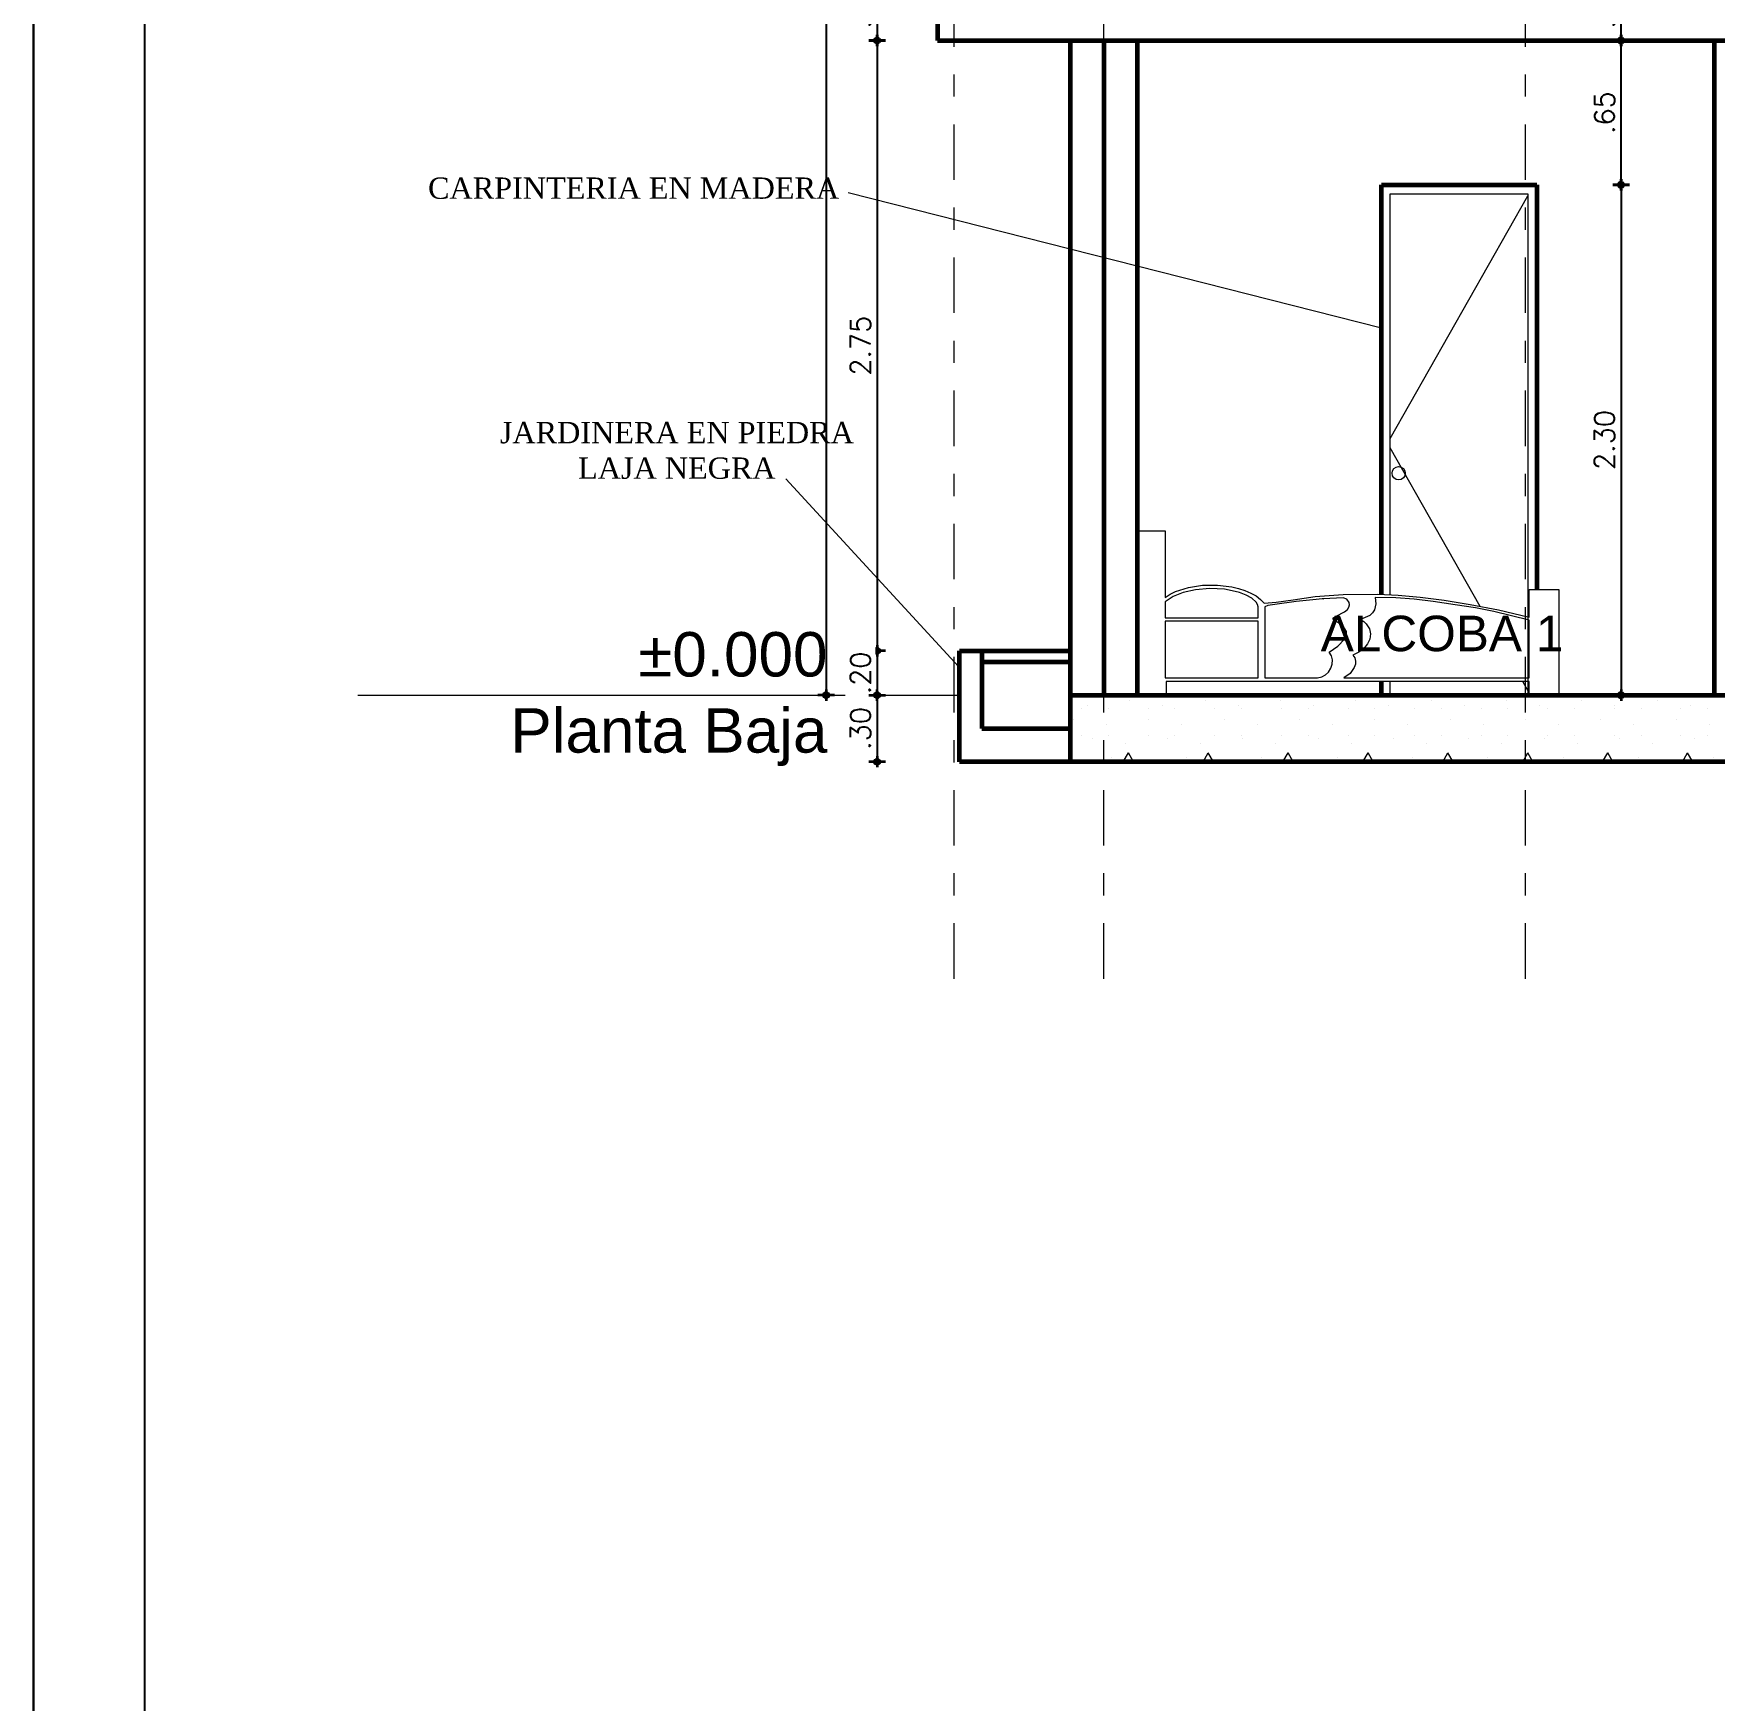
# Model space of a CAD drawing. Header units: metres. Extents: x -50 to 76, y -61 to 14.
# Drawn here: x 15.96 to 23.54, y -43.33 to -35.82 of the extents above; entities that cross this region are included whole.
import ezdxf

# ---------------------------------------------------------------- set-up
doc = ezdxf.new("R2010")
doc.units = ezdxf.units.M
doc.header["$MEASUREMENT"] = 0
doc.linetypes.add('CENTERX2', pattern=[4, 2.5, -0.5, 0.5, -0.5])
doc.linetypes.add('DASHDOT2', pattern=[0.5, 0.25, -0.125, 0, -0.125])
for name, color, linetype, lineweight in [('1 ACHURADO PLACAS', 45, 'Continuous', 15), ('1 CALCAS', 255, 'Continuous', 60), ('1 MUEBLES', 46, 'Continuous', 18), ('1 NIVELES', 145, 'Continuous', 18), ('1 PUERTAS', 251, 'Continuous', 18), ('1 TEXTOS', 4, 'Continuous', 20), ('COTAS', 251, 'Continuous', 35), ('EJES', 251, 'CENTERX2', 0)]:
    doc.layers.add(name, color=color, linetype=linetype, lineweight=lineweight)
doc.layers.add('TEXT', color=4, linetype='Continuous')
doc.styles.add('ARIAL', font='CENTURY.TTF')
doc.styles.add('cotas', font='romans.shx')
doc.styles.add('Estilo_Generado_1', font='arial.ttf')
doc.dimstyles.new('COT-50', dxfattribs={"dimscale": 0.5, "dimtxt": 0.18, "dimasz": 0.05, "dimexe": 0.08, "dimexo": 0.1, "dimgap": 0.06, "dimtad": 1, "dimzin": 4, "dimdsep": 46, "dimtxsty": 'cotas', "dimblk1": 'COTA', "dimblk2": 'COTA', "dimsah": 1, "dimcen": 0.09, "dimse1": 1, "dimse2": 1, "dimclrd": 256, "dimclre": 253, "dimclrt": 14, "dimadec": 0, "dimazin": 0, "dimtfac": 1, "dimtix": 1, "dimtmove": 0, "dimatfit": 3, "dimldrblk": 'COTA', "dimfxl": 1, "dimtfill": 1, "dimtfillclr": 256, "dimtolj": 1, "dimtzin": 12, "dimarcsym": 0})

# ---------------------------------------------------------------- blocks, each defined once
blk = doc.blocks.new('FORMATO')
for p, q in [((-116.3871, -41.2723), (-116.3871, -6.2723)), ((-116.3871, -6.2723), (-116.3871, -41.2723)), ((-116.3871, -6.2723), (-116.3871, -41.2723)), ((-115.8871, -6.7723), (-115.8871, -40.7723))]:
    blk.add_line(p, q)
blk = doc.blocks.new('COTA')
for p, q in [((-1, 0), (1, 0)), ((0, 1.5), (0, -1.5))]:
    blk.add_line(p, q)
blk.add_circle((0, 0), 0.5)
blk = doc.blocks.new('*D752')
at = {"layer": 'COTAS', "lineweight": -2, "transparency": 16777216}
blk.add_line((19.5324, -30.8213), (19.5324, -38.7713), dxfattribs=at)
at = {"layer": 'Defpoints', "color": 0, "transparency": 16777216}
for p in [(23.5338, -30.7963), (19.5324, -38.7963), (23.5338, -38.7963)]:
    blk.add_point(p, dxfattribs=at)
at = {"layer": 'COTAS', "lineweight": -2, "transparency": 16777216, "xscale": 0.025, "yscale": 0.025, "zscale": 0.025}
for p, rotation in [((19.5324, -30.7963), 90), ((19.5324, -38.7963), 270)]:
    blk.add_blockref('COTA', p, dxfattribs=dict(at, rotation=rotation))
at = {"layer": 'COTAS', "color": 14, "transparency": 16777216, "insert": (19.4574, -34.7963), "char_height": 0.09, "attachment_point": 5, "rotation": 90, "style": 'cotas', "bg_fill": 3, "box_fill_scale": 1.25, "bg_fill_color": 256, "bg_fill_true_color": 13158600, "bg_fill_transparency": 0}
blk.add_mtext('\\A1;8.00', dxfattribs=at)
blk = doc.blocks.new('*D757')
at = {"layer": 'COTAS', "lineweight": -2, "transparency": 16777216}
blk.add_line((19.7618, -35.5713), (19.7618, -35.8213), dxfattribs=at)
at = {"layer": 'Defpoints', "color": 0, "transparency": 16777216}
for p in [(20.0338, -35.5463), (20.0338, -35.8463)]:
    blk.add_point(p, dxfattribs=at)
at = {"layer": 'COTAS', "lineweight": -2, "transparency": 16777216, "xscale": 0.025, "yscale": 0.025, "zscale": 0.025}
for p, rotation in [((19.7618, -35.5463), 90), ((19.7618, -35.8463), 270)]:
    blk.add_blockref('COTA', p, dxfattribs=dict(at, rotation=rotation))
at = {"layer": 'COTAS', "color": 14, "transparency": 16777216, "insert": (19.6868, -35.6963), "char_height": 0.09, "attachment_point": 5, "rotation": 90, "style": 'cotas', "bg_fill": 3, "box_fill_scale": 1.25, "bg_fill_color": 256, "bg_fill_true_color": 13158600, "bg_fill_transparency": 0}
blk.add_mtext('\\A1;.30', dxfattribs=at)
at = {"layer": 'Defpoints', "color": 0, "transparency": 16777216}
blk.add_point((19.7618, -35.8463), dxfattribs=at)
blk = doc.blocks.new('*D758')
at = {"layer": 'COTAS', "lineweight": -2, "transparency": 16777216}
blk.add_line((19.7618, -35.8713), (19.7618, -38.5713), dxfattribs=at)
at = {"layer": 'Defpoints', "color": 0, "transparency": 16777216}
for p in [(20.0338, -35.8463), (19.7618, -38.5963), (20.1338, -38.5963)]:
    blk.add_point(p, dxfattribs=at)
at = {"layer": 'COTAS', "lineweight": -2, "transparency": 16777216, "xscale": 0.025, "yscale": 0.025, "zscale": 0.025}
for p, rotation in [((19.7618, -35.8463), 90), ((19.7618, -38.5963), 270)]:
    blk.add_blockref('COTA', p, dxfattribs=dict(at, rotation=rotation))
at = {"layer": 'COTAS', "color": 14, "transparency": 16777216, "insert": (19.6868, -37.2213), "char_height": 0.09, "attachment_point": 5, "rotation": 90, "style": 'cotas', "bg_fill": 3, "box_fill_scale": 1.25, "bg_fill_color": 256, "bg_fill_true_color": 13158600, "bg_fill_transparency": 0}
blk.add_mtext('\\A1;2.75', dxfattribs=at)
blk = doc.blocks.new('*D759')
at = {"layer": 'COTAS', "lineweight": -2, "transparency": 16777216}
blk.add_line((19.7618, -38.5963), (19.7618, -38.7963), dxfattribs=at)
at = {"layer": 'Defpoints', "color": 0, "transparency": 16777216}
for p in [(20.1338, -38.5963), (20.1338, -38.7963)]:
    blk.add_point(p, dxfattribs=at)
at = {"layer": 'COTAS', "color": 14, "transparency": 16777216, "insert": (19.6868, -38.6963), "char_height": 0.09, "attachment_point": 5, "rotation": 90, "style": 'cotas', "bg_fill": 3, "box_fill_scale": 1.25, "bg_fill_color": 256, "bg_fill_true_color": 13158600, "bg_fill_transparency": 0}
blk.add_mtext('\\A1;.20', dxfattribs=at)
at = {"layer": 'Defpoints', "color": 0, "transparency": 16777216}
blk.add_point((19.7618, -38.7963), dxfattribs=at)
blk = doc.blocks.new('*D760')
at = {"layer": 'COTAS', "lineweight": -2, "transparency": 16777216}
blk.add_line((19.7618, -38.8213), (19.7618, -39.0713), dxfattribs=at)
at = {"layer": 'Defpoints', "color": 0, "transparency": 16777216}
for p in [(20.1338, -38.7963), (20.1338, -39.0963)]:
    blk.add_point(p, dxfattribs=at)
at = {"layer": 'COTAS', "lineweight": -2, "transparency": 16777216, "xscale": 0.025, "yscale": 0.025, "zscale": 0.025}
for p, rotation in [((19.7618, -38.7963), 90), ((19.7618, -39.0963), 270)]:
    blk.add_blockref('COTA', p, dxfattribs=dict(at, rotation=rotation))
at = {"layer": 'COTAS', "color": 14, "transparency": 16777216, "insert": (19.6868, -38.9463), "char_height": 0.09, "attachment_point": 5, "rotation": 90, "style": 'cotas', "bg_fill": 3, "box_fill_scale": 1.25, "bg_fill_color": 256, "bg_fill_true_color": 13158600, "bg_fill_transparency": 0}
blk.add_mtext('\\A1;.30', dxfattribs=at)
at = {"layer": 'Defpoints', "color": 0, "transparency": 16777216}
blk.add_point((19.7618, -39.0963), dxfattribs=at)
blk = doc.blocks.new('*D765')
at = {"layer": 'COTAS', "lineweight": -2, "transparency": 16777216}
blk.add_line((23.1137, -35.8213), (23.1137, -35.5713), dxfattribs=at)
at = {"layer": 'Defpoints', "color": 0, "transparency": 16777216}
for p in [(23.8338, -35.5463), (23.8338, -35.8463)]:
    blk.add_point(p, dxfattribs=at)
at = {"layer": 'COTAS', "lineweight": -2, "transparency": 16777216, "xscale": 0.025, "yscale": 0.025, "zscale": 0.025}
for p, rotation in [((23.1137, -35.5463), 90), ((23.1137, -35.8463), 270)]:
    blk.add_blockref('COTA', p, dxfattribs=dict(at, rotation=rotation))
at = {"layer": 'COTAS', "color": 14, "transparency": 16777216, "insert": (23.0387, -35.6963), "char_height": 0.09, "attachment_point": 5, "rotation": 90, "style": 'cotas', "bg_fill": 3, "box_fill_scale": 1.25, "bg_fill_color": 256, "bg_fill_true_color": 13158600, "bg_fill_transparency": 0}
blk.add_mtext('\\A1;.30', dxfattribs=at)
at = {"layer": 'Defpoints', "color": 0, "transparency": 16777216}
blk.add_point((23.1137, -35.5463), dxfattribs=at)
blk = doc.blocks.new('*D766')
at = {"layer": 'COTAS', "lineweight": -2, "transparency": 16777216}
blk.add_line((23.1137, -36.4713), (23.1137, -35.8713), dxfattribs=at)
at = {"layer": 'Defpoints', "color": 0, "transparency": 16777216}
for p in [(22.7338, -35.8463), (23.1137, -35.8463), (22.7338, -36.4963)]:
    blk.add_point(p, dxfattribs=at)
at = {"layer": 'COTAS', "lineweight": -2, "transparency": 16777216, "xscale": 0.025, "yscale": 0.025, "zscale": 0.025}
for p, rotation in [((23.1137, -35.8463), 90), ((23.1137, -36.4963), 270)]:
    blk.add_blockref('COTA', p, dxfattribs=dict(at, rotation=rotation))
at = {"layer": 'COTAS', "color": 14, "transparency": 16777216, "insert": (23.0387, -36.1713), "char_height": 0.09, "attachment_point": 5, "rotation": 90, "style": 'cotas', "bg_fill": 3, "box_fill_scale": 1.25, "bg_fill_color": 256, "bg_fill_true_color": 13158600, "bg_fill_transparency": 0}
blk.add_mtext('\\A1;.65', dxfattribs=at)
blk = doc.blocks.new('*D767')
at = {"layer": 'COTAS', "lineweight": -2, "transparency": 16777216}
blk.add_line((23.1137, -36.5213), (23.1137, -38.7713), dxfattribs=at)
at = {"layer": 'Defpoints', "color": 0, "transparency": 16777216}
for p in [(22.7338, -36.4963), (23.1137, -38.7963), (23.2038, -38.7963)]:
    blk.add_point(p, dxfattribs=at)
at = {"layer": 'COTAS', "lineweight": -2, "transparency": 16777216, "xscale": 0.025, "yscale": 0.025, "zscale": 0.025}
for p, rotation in [((23.1137, -36.4963), 90), ((23.1137, -38.7963), 270)]:
    blk.add_blockref('COTA', p, dxfattribs=dict(at, rotation=rotation))
at = {"layer": 'COTAS', "color": 14, "transparency": 16777216, "insert": (23.0387, -37.6463), "char_height": 0.09, "attachment_point": 5, "rotation": 90, "style": 'cotas', "bg_fill": 3, "box_fill_scale": 1.25, "bg_fill_color": 256, "bg_fill_true_color": 13158600, "bg_fill_transparency": 0}
blk.add_mtext('\\A1;2.30', dxfattribs=at)
blk = doc.blocks.new('*D773')
at = {"layer": 'COTAS', "lineweight": -2, "transparency": 16777216}
blk.add_line((28.3676, -30.8213), (28.3676, -38.7713), dxfattribs=at)
at = {"layer": 'Defpoints', "color": 0, "transparency": 16777216}
for p in [(23.5338, -30.7963), (23.5338, -38.7963), (28.3676, -38.7963)]:
    blk.add_point(p, dxfattribs=at)
at = {"layer": 'COTAS', "lineweight": -2, "transparency": 16777216, "xscale": 0.025, "yscale": 0.025, "zscale": 0.025}
for p, rotation in [((28.3676, -30.7963), 90), ((28.3676, -38.7963), 270)]:
    blk.add_blockref('COTA', p, dxfattribs=dict(at, rotation=rotation))
at = {"layer": 'COTAS', "color": 14, "transparency": 16777216, "insert": (28.2926, -34.7963), "char_height": 0.09, "attachment_point": 5, "rotation": 90, "style": 'cotas', "bg_fill": 3, "box_fill_scale": 1.25, "bg_fill_color": 256, "bg_fill_true_color": 13158600, "bg_fill_transparency": 0}
blk.add_mtext('\\A1;8.00', dxfattribs=at)
blk = doc.blocks.new('cama 02 elev')
for points in [[(0.1262, 0.7414), (0.1262, 0.4403), (0.148, 0.4553), (0.173, 0.4678), (0.2305, 0.4859), (0.2948, 0.4953), (0.361, 0.4959), (0.426, 0.4878), (0.4566, 0.4809), (0.4853, 0.4716), (0.5122, 0.4603), (0.5353, 0.4472), (0.5553, 0.4316), (0.5715, 0.4141), (0.6265, 0.4191), (0.702, 0.4303), (0.802, 0.4441), (0.9282, 0.4541), (1.0843, 0.4553), (1.1755, 0.4503), (1.2742, 0.4416), (1.3829, 0.4285), (1.5003, 0.4091), (1.6283, 0.3841), (1.7657, 0.3516), (1.7657, 0.4766), (1.9, 0.4766), (1.9, 0), (1.7657, 0), (1.7657, 0.0618), (0.5453, 0.0618), (0.5453, 0.0618), (0.1305, 0.0618), (0.1305, 0), (0, 0), (0, 0.7414), (0.1262, 0.7414)], [(0.3267, 0.4809), (0.2623, 0.4753), (0.2067, 0.4628), (0.1618, 0.4441), (0.1262, 0.4204), (0.1262, 0.3491), (0.5453, 0.3491), (0.5453, 0.3985), (0.5415, 0.4091), (0.5353, 0.4191), (0.5165, 0.4366), (0.4916, 0.451), (0.4616, 0.4622), (0.4285, 0.4709), (0.3935, 0.4772), (0.3267, 0.4809)], [(0.9282, 0.4385), (0.8382, 0.4341), (0.8395, 0.4341), (0.8338, 0.4335), (0.807, 0.431), (0.7164, 0.4216), (0.6208, 0.4091), (0.5884, 0.4035), (0.5746, 0.3985), (0.5746, 0.0787), (0.8126, 0.0787), (0.8313, 0.0824), (0.8482, 0.0912), (0.8619, 0.1043), (0.8719, 0.1212), (0.8782, 0.1399), (0.8794, 0.1593), (0.8751, 0.178), (0.8644, 0.1942), (0.9044, 0.2211), (0.9344, 0.2523), (0.9425, 0.2692), (0.9425, 0.2867), (0.9331, 0.3042), (0.9244, 0.3135), (0.9125, 0.3223), (0.8863, 0.3392), (0.8807, 0.3467), (0.8963, 0.3554), (0.9344, 0.376), (0.9469, 0.3866), (0.9538, 0.3972), (0.9563, 0.4079), (0.955, 0.4172), (0.9444, 0.4328), (0.9282, 0.4385)], [(1.4328, 0.4072), (1.3335, 0.4229), (1.2479, 0.4328), (1.1655, 0.4385), (1.0724, 0.4403), (1.0756, 0.4116), (1.0687, 0.3841), (1.0599, 0.3716), (1.0474, 0.3598), (1.0062, 0.341), (1.0206, 0.3317), (1.0312, 0.3217), (1.0462, 0.2992), (1.0512, 0.2761), (1.0487, 0.253), (1.0381, 0.2311), (1.0212, 0.2111), (0.9987, 0.1942), (0.9719, 0.1805), (0.9806, 0.168), (0.9837, 0.1537), (0.9831, 0.1393), (0.9781, 0.1243), (0.9588, 0.0974), (0.9307, 0.0787), (1.7657, 0.0787), (1.7657, 0.3385), (1.6065, 0.3773), (1.524, 0.3935), (1.4328, 0.4072)], [(0.5453, 0.3342), (0.1262, 0.3342), (0.1262, 0.0787), (0.5453, 0.0787), (0.5453, 0.3342)]]:
    blk.add_lwpolyline(points)

msp = doc.modelspace()

# ---------------------------------------------------------------- linework, layer by layer
at = {"layer": '1 ACHURADO PLACAS'}
for p, q in [((20.7838, -38.7963), (20.6338, -38.7963)), ((20.6838, -38.7963), (20.6838, -38.7963)), ((20.6838, -38.8563), (20.6838, -38.8563)), ((20.7101, -38.8424), (20.7101, -38.8424)), ((20.7438, -38.7963), (20.7438, -38.7963)), ((20.8038, -38.8563), (20.8038, -38.8563)), ((20.901, -38.8212), (20.901, -38.8212)), ((20.9838, -38.8563), (20.9838, -38.8563)), ((21.0438, -38.7963), (21.0438, -38.7963)), ((21.0495, -38.8424), (21.0495, -38.8424)), ((21.1038, -38.7963), (21.1038, -38.7963)), ((21.1038, -38.8563), (21.1038, -38.8563)), ((21.2404, -38.8212), (21.2404, -38.8212)), ((21.2838, -38.8563), (21.2838, -38.8563)), ((21.3889, -38.8424), (21.3889, -38.8424)), ((21.4038, -38.7963), (21.4038, -38.7963)), ((21.4038, -38.8563), (21.4038, -38.8563)), ((21.4638, -38.7963), (21.4638, -38.7963)), ((21.5799, -38.8212), (21.5799, -38.8212)), ((21.5838, -38.8563), (21.5838, -38.8563)), ((21.7038, -38.8563), (21.7038, -38.8563)), ((21.7283, -38.8424), (21.7283, -38.8424)), ((21.7638, -38.7963), (21.7638, -38.7963)), ((21.8238, -38.7963), (21.8238, -38.7963)), ((21.8838, -38.8563), (21.8838, -38.8563)), ((21.9193, -38.8212), (21.9193, -38.8212)), ((22.0038, -38.8563), (22.0038, -38.8563)), ((22.0678, -38.8424), (22.0678, -38.8424)), ((22.1238, -38.7963), (22.1238, -38.7963)), ((22.1838, -38.7963), (22.1838, -38.7963)), ((22.1838, -38.8563), (22.1838, -38.8563)), ((22.2587, -38.8212), (22.2587, -38.8212)), ((22.3038, -38.8563), (22.3038, -38.8563)), ((22.4072, -38.8424), (22.4072, -38.8424)), ((22.4838, -38.7963), (22.4838, -38.7963)), ((22.4838, -38.8563), (22.4838, -38.8563)), ((22.5438, -38.7963), (22.5438, -38.7963)), ((22.5981, -38.8212), (22.5981, -38.8212)), ((22.6038, -38.8563), (22.6038, -38.8563)), ((22.7466, -38.8424), (22.7466, -38.8424)), ((22.7838, -38.8563), (22.7838, -38.8563)), ((22.8438, -38.7963), (22.8438, -38.7963)), ((22.9038, -38.7963), (22.9038, -38.7963)), ((22.9038, -38.8563), (22.9038, -38.8563)), ((22.9375, -38.8212), (22.9375, -38.8212)), ((23.0838, -38.8563), (23.0838, -38.8563)), ((23.086, -38.8424), (23.086, -38.8424)), ((23.2038, -38.7963), (23.2038, -38.7963)), ((23.2038, -38.8563), (23.2038, -38.8563)), ((23.2638, -38.7963), (23.2638, -38.7963)), ((23.2769, -38.8212), (23.2769, -38.8212)), ((23.3838, -38.8563), (23.3838, -38.8563)), ((23.4254, -38.8424), (23.4254, -38.8424)), ((23.5038, -38.8563), (23.5038, -38.8563)), ((23.8338, -38.7963), (23.5338, -38.7963)), ((20.6465, -38.906), (20.6465, -38.906)), ((20.795, -38.9272), (20.795, -38.9272)), ((20.9859, -38.906), (20.9859, -38.906)), ((21.1344, -38.9272), (21.1344, -38.9272)), ((21.3253, -38.906), (21.3253, -38.906)), ((21.4738, -38.9272), (21.4738, -38.9272)), ((21.6647, -38.906), (21.6647, -38.906)), ((21.8132, -38.9272), (21.8132, -38.9272)), ((22.0041, -38.906), (22.0041, -38.906)), ((22.1526, -38.9272), (22.1526, -38.9272)), ((22.3435, -38.906), (22.3435, -38.906)), ((22.492, -38.9272), (22.492, -38.9272)), ((22.6829, -38.906), (22.6829, -38.906)), ((22.8314, -38.9272), (22.8314, -38.9272)), ((23.0224, -38.906), (23.0224, -38.906)), ((23.1708, -38.9272), (23.1708, -38.9272)), ((23.3618, -38.906), (23.3618, -38.906)), ((23.5103, -38.9272), (23.5103, -38.9272)), ((20.6838, -38.9763), (20.6838, -38.9763)), ((20.7313, -38.9909), (20.7313, -38.9909)), ((20.8038, -38.9763), (20.8038, -38.9763)), ((20.8798, -39.0121), (20.8798, -39.0121)), ((20.9838, -38.9763), (20.9838, -38.9763)), ((21.0707, -38.9909), (21.0707, -38.9909)), ((21.1038, -38.9763), (21.1038, -38.9763)), ((21.2192, -39.0121), (21.2192, -39.0121)), ((21.2838, -38.9763), (21.2838, -38.9763)), ((21.4038, -38.9763), (21.4038, -38.9763)), ((21.4101, -38.9909), (21.4101, -38.9909)), ((21.5586, -39.0121), (21.5586, -39.0121)), ((21.5838, -38.9763), (21.5838, -38.9763)), ((21.7038, -38.9763), (21.7038, -38.9763)), ((21.7496, -38.9909), (21.7496, -38.9909)), ((21.8838, -38.9763), (21.8838, -38.9763)), ((21.8981, -39.0121), (21.8981, -39.0121)), ((22.0038, -38.9763), (22.0038, -38.9763)), ((22.089, -38.9909), (22.089, -38.9909)), ((22.1838, -38.9763), (22.1838, -38.9763)), ((22.2375, -39.0121), (22.2375, -39.0121)), ((22.3038, -38.9763), (22.3038, -38.9763)), ((22.4284, -38.9909), (22.4284, -38.9909)), ((22.4838, -38.9763), (22.4838, -38.9763)), ((22.5769, -39.0121), (22.5769, -39.0121)), ((22.6038, -38.9763), (22.6038, -38.9763)), ((22.7678, -38.9909), (22.7678, -38.9909)), ((22.7838, -38.9763), (22.7838, -38.9763)), ((22.9038, -38.9763), (22.9038, -38.9763)), ((22.9163, -39.0121), (22.9163, -39.0121)), ((23.0838, -38.9763), (23.0838, -38.9763)), ((23.1072, -38.9909), (23.1072, -38.9909)), ((23.2038, -38.9763), (23.2038, -38.9763)), ((23.2557, -39.0121), (23.2557, -39.0121)), ((23.3838, -38.9763), (23.3838, -38.9763)), ((23.4466, -38.9909), (23.4466, -38.9909)), ((23.5038, -38.9763), (23.5038, -38.9763)), ((20.8162, -39.0757), (20.8162, -39.0757)), ((20.8706, -39.0963), (20.8938, -39.0561)), ((20.917, -39.0963), (20.8938, -39.0561)), ((21.1556, -39.0757), (21.1556, -39.0757)), ((21.2306, -39.0963), (21.2538, -39.0561)), ((21.277, -39.0963), (21.2538, -39.0561)), ((21.495, -39.0757), (21.495, -39.0757)), ((21.5906, -39.0963), (21.6138, -39.0561)), ((21.637, -39.0963), (21.6138, -39.0561)), ((21.8344, -39.0757), (21.8344, -39.0757)), ((21.9506, -39.0963), (21.9738, -39.0561)), ((21.997, -39.0963), (21.9738, -39.0561)), ((22.1738, -39.0757), (22.1738, -39.0757)), ((22.3106, -39.0963), (22.3338, -39.0561)), ((22.357, -39.0963), (22.3338, -39.0561)), ((22.5132, -39.0757), (22.5132, -39.0757)), ((22.6706, -39.0963), (22.6938, -39.0561)), ((22.717, -39.0963), (22.6938, -39.0561)), ((22.8526, -39.0757), (22.8526, -39.0757)), ((23.0306, -39.0963), (23.0538, -39.0561)), ((23.077, -39.0963), (23.0538, -39.0561)), ((23.1921, -39.0757), (23.1921, -39.0757)), ((23.3906, -39.0963), (23.4138, -39.0561)), ((23.437, -39.0963), (23.4138, -39.0561)), ((23.5315, -39.0757), (23.5315, -39.0757))]:
    msp.add_line(p, q, dxfattribs=at)
at = {"layer": '1 CALCAS'}
for p, q in [((20.6338, -38.7963), (20.6338, -35.8463)), ((20.7838, -35.8463), (20.7838, -38.7963)), ((20.9338, -35.8463), (20.9338, -38.7963)), ((23.5338, -35.8463), (23.5338, -38.7963)), ((22.0338, -36.4963), (22.7338, -36.4963)), ((22.0338, -38.3419), (22.0338, -36.4963)), ((22.7338, -36.4963), (22.7338, -38.3198)), ((20.1338, -39.0963), (20.1338, -38.5963)), ((20.1338, -38.5963), (20.2338, -38.5963)), ((20.2338, -38.5963), (20.2338, -38.9463)), ((20.2338, -38.5963), (20.6338, -38.5963)), ((20.2338, -38.6463), (20.6338, -38.6463)), ((22.0338, -38.7963), (22.0338, -38.7345)), ((20.2338, -38.9463), (20.6338, -38.9463)), ((20.6338, -38.9463), (20.6338, -38.9463)), ((20.6338, -39.0963), (20.1338, -39.0963))]:
    msp.add_line(p, q, dxfattribs=at)
for points in [[(20.0338, -35.8463), (23.8338, -35.8463), (23.8338, -35.5463), (20.0338, -35.5463)], [(20.6338, -38.7963), (39.1338, -38.7963), (39.1338, -39.0963), (20.6338, -39.0963)]]:
    msp.add_lwpolyline(points, close=True, dxfattribs=at)
at = {"layer": '1 NIVELES'}
msp.add_line((17.4221, -38.7963), (20.1338, -38.7963), dxfattribs=at)
at = {"layer": '1 PUERTAS'}
for p, q in [((22.0738, -36.5363), (22.6938, -36.5363)), ((22.0738, -38.344), (22.0738, -36.5363)), ((22.0738, -37.6392), (22.6938, -36.5455)), ((22.6938, -36.5363), (22.6938, -38.7963)), ((22.4788, -38.3959), (22.0738, -37.6815)), ((22.0738, -38.7963), (22.0738, -38.7345)), ((22.6938, -38.7752), (22.6708, -38.7345))]:
    msp.add_line(p, q, dxfattribs=at)
msp.add_circle((22.1118, -37.7963), 0.03, dxfattribs=at)
at = {"layer": 'EJES', "linetype": 'DASHDOT2'}
for p, q in [((20.1088, -40.074), (20.1088, -29.6766)), ((20.7838, -40.074), (20.7838, -29.6766)), ((22.6838, -40.074), (22.6838, -29.6766))]:
    msp.add_line(p, q, dxfattribs=at)

# ---------------------------------------------------------------- block references
msp.add_blockref('FORMATO', (132.3485, -19.558))

# ---------------------------------------------------------------- texts
at = {"layer": '1 NIVELES', "insert": (19.5382, -38.512), "char_height": 0.2, "attachment_point": 3, "line_spacing_factor": 1.029116, "style": 'Estilo_Generado_1'}
msp.add_mtext('\\A1;\\pxqr,t0;±0.000\\PPlanta Baja', dxfattribs=at)

# ---------------------------------------------------------------- next in the draw order: dimensions: what is measured, and where the dimension line sits
at = {"layer": 'COTAS'}
dim = msp.add_linear_dim(base=(19.5324, -38.7963), p1=(23.5338, -30.7963), p2=(23.5338, -38.7963), angle=90, dimstyle='COT-50', dxfattribs=at)
dim.commit()
dim.dimension.update_dxf_attribs({"geometry": '*D752', "text_midpoint": (19.4574, -34.7963)})

# ---------------------------------------------------------------- next in the draw order: dimensions: what is measured, and where the dimension line sits
for base, p1, p2, picture, middle in [((19.7618, -35.8463), (20.0338, -35.5463), (20.0338, -35.8463), '*D757', (19.6868, -35.6963)), ((23.1137, -35.5463), (23.8338, -35.8463), (23.8338, -35.5463), '*D765', (23.0387, -35.6963))]:
    dim = msp.add_linear_dim(base=base, p1=p1, p2=p2, angle=90, dimstyle='COT-50', dxfattribs=at)
    dim.commit()
    dim.dimension.update_dxf_attribs({"geometry": picture, "text_midpoint": middle})

# ---------------------------------------------------------------- next in the draw order: dimensions: what is measured, and where the dimension line sits
for base, p1, p2, picture, middle in [((28.3676, -38.7963), (23.5338, -30.7963), (23.5338, -38.7963), '*D773', (28.2926, -34.7963)), ((19.7618, -38.5963), (20.0338, -35.8463), (20.1338, -38.5963), '*D758', (19.6868, -37.2213)), ((23.1137, -35.8463), (22.7338, -36.4963), (22.7338, -35.8463), '*D766', (23.0387, -36.1713))]:
    dim = msp.add_linear_dim(base=base, p1=p1, p2=p2, angle=90, dimstyle='COT-50', dxfattribs=at)
    dim.commit()
    dim.dimension.update_dxf_attribs({"geometry": picture, "text_midpoint": middle})

# ---------------------------------------------------------------- next in the draw order: linework, layer by layer
at = {"layer": '1 NIVELES'}
msp.add_line((22.0343, -37.1419), (19.6321, -36.5332), dxfattribs=at)

# ---------------------------------------------------------------- next in the draw order: texts
at = {"layer": 'TEXT', "char_height": 0.096, "attachment_point": 2, "style": 'ARIAL'}
for s, insert, width in [(' CARPINTERIA EN MADERA', (18.6467, -36.4634), 2.052076), ('JARDINERA EN PIEDRA LAJA NEGRA', (18.8596, -37.565), 1.681384)]:
    msp.add_mtext(s, dxfattribs=dict(at, insert=insert, width=width))

# ---------------------------------------------------------------- next in the draw order: dimensions: what is measured, and where the dimension line sits
at = {"layer": 'COTAS'}
for base, p1, p2, picture, middle in [((23.1137, -38.7963), (22.7338, -36.4963), (23.2038, -38.7963), '*D767', (23.0387, -37.6463)), ((19.7618, -38.7963), (20.1338, -38.5963), (20.1338, -38.7963), '*D759', (19.6868, -38.6963))]:
    dim = msp.add_linear_dim(base=base, p1=p1, p2=p2, angle=90, dimstyle='COT-50', dxfattribs=at)
    dim.commit()
    dim.dimension.update_dxf_attribs({"geometry": picture, "text_midpoint": middle})

# ---------------------------------------------------------------- next in the draw order: linework, layer by layer
at = {"layer": '1 NIVELES'}
msp.add_line((19.3508, -37.8216), (20.129, -38.6669), dxfattribs=at)

# ---------------------------------------------------------------- next in the draw order: block references
at = {"layer": '1 MUEBLES'}
msp.add_blockref('cama 02 elev', (20.9338, -38.7963), dxfattribs=at)

# ---------------------------------------------------------------- next in the draw order: texts
at = {"layer": '1 TEXTOS', "insert": (21.7607, -38.438), "char_height": 0.16, "attachment_point": 1, "style": 'Estilo_Generado_1'}
msp.add_mtext('\\A1;ALCOBA 1', dxfattribs=at)

# ---------------------------------------------------------------- next in the draw order: dimensions: what is measured, and where the dimension line sits
at = {"layer": 'COTAS'}
dim = msp.add_linear_dim(base=(19.7618, -39.0963), p1=(20.1338, -38.7963), p2=(20.1338, -39.0963), angle=90, dimstyle='COT-50', dxfattribs=at)
dim.commit()
dim.dimension.update_dxf_attribs({"geometry": '*D760', "text_midpoint": (19.6868, -38.9463)})

doc.saveas('drawing.dxf')
